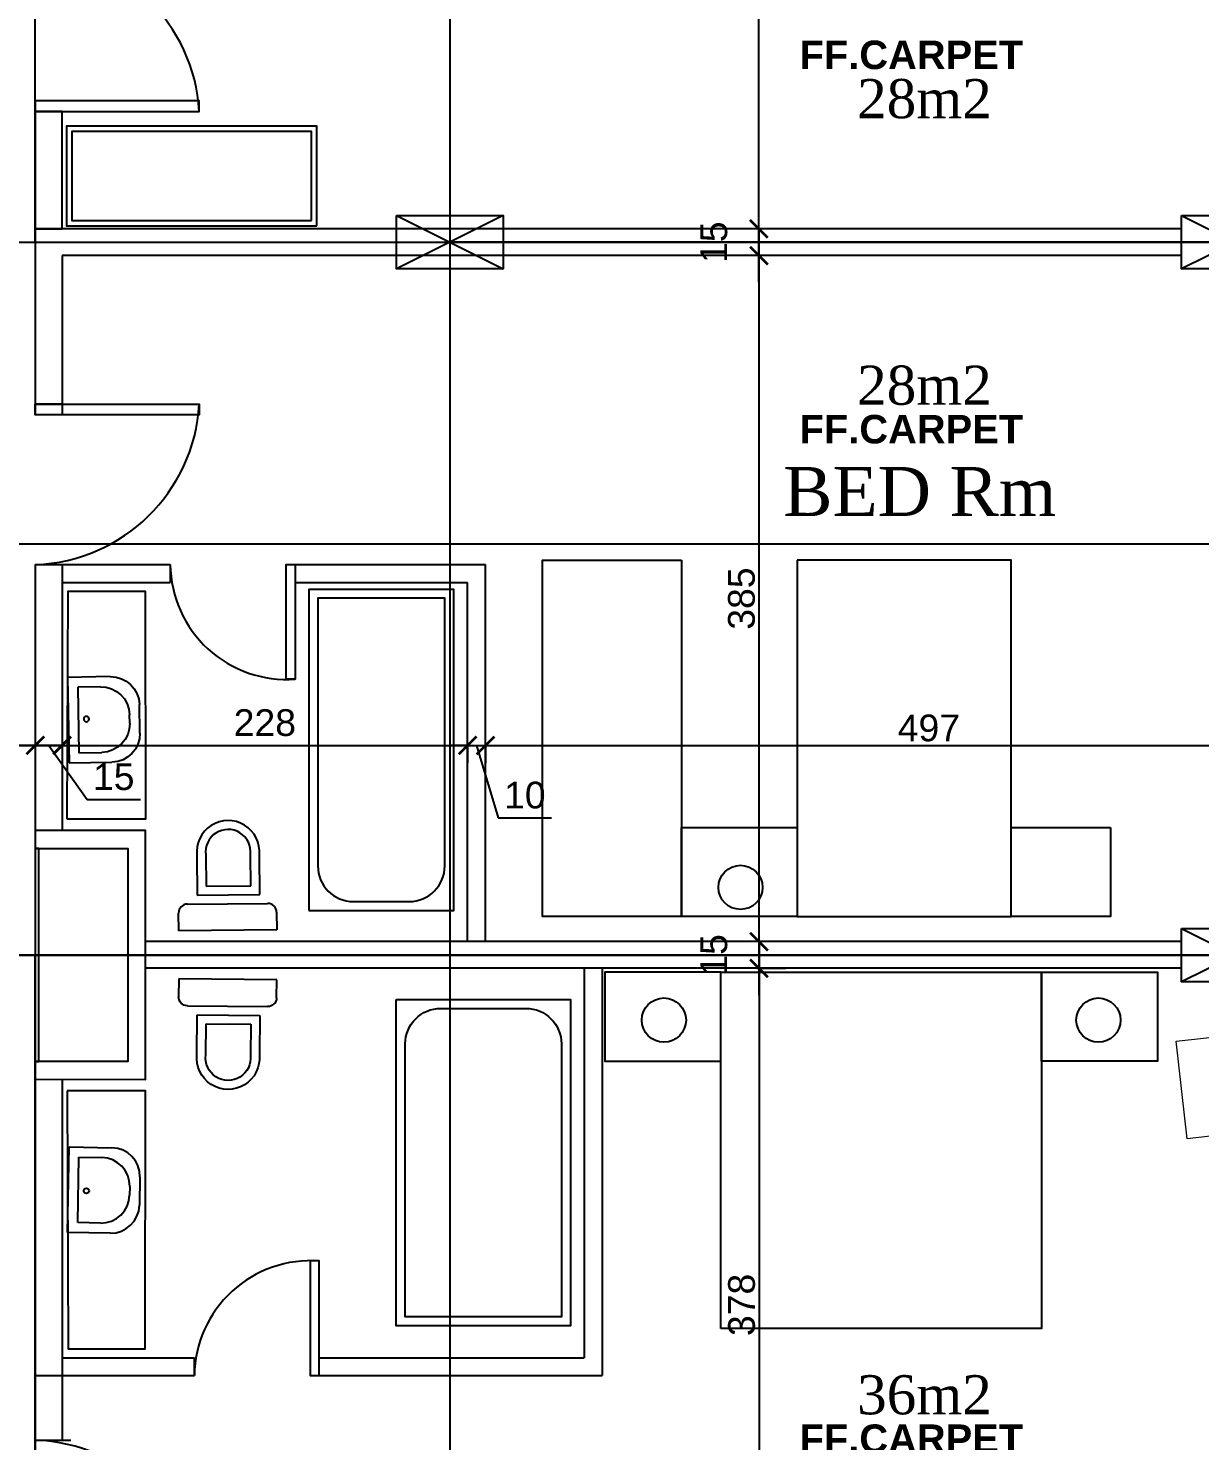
# Model space of a CAD drawing. Extents: x 250879 to 348495, y -51522 to -9360.
# Drawn here: x 303800 to 304457, y -43245 to -42452 of the extents above; entities that cross this region are included whole.
import ezdxf

# ---------------------------------------------------------------- set-up
doc = ezdxf.new("R2010")
doc.units = 0
doc.layers.get('0').update_dxf_attribs({"linetype": 'CONTINUOUS'})
doc.layers.get('DEFPOINTS').update_dxf_attribs({"color": 9, "linetype": 'CONTINUOUS'})
for name, color, linetype in [('AXIS', 1, 'CONTINUOUS'), ('COLUMN', 5, 'CONTINUOUS'), ('FURNITURE', 4, 'CONTINUOUS'), ('HATCH', 8, 'CONTINUOUS'), ('TEXT', 3, 'CONTINUOUS'), ('TRUSS', 2, 'CONTINUOUS'), ('WALL', 7, 'CONTINUOUS'), ('WALL1', 2, 'CONTINUOUS')]:
    doc.layers.add(name, color=color, linetype=linetype)
doc.layers.add('FURN', color=126, linetype='CONTINUOUS', lineweight=9)
doc.styles.get("Standard").update_dxf_attribs({"font": 'sanss___.ttf', "height": 15})
doc.styles.add('style2', font='romantic.ttf', dxfattribs={"height": 50})
doc.styles.add('STYLE4', font='arialbd.ttf', dxfattribs={"height": 0.2})
doc.dimstyles.get("Standard").update_dxf_attribs({"dimtxt": 15, "dimasz": 10, "dimexe": 10, "dimexo": 30, "dimgap": 5, "dimtad": 1, "dimdec": 0, "dimdsep": 46, "dimtxsty": 'Standard', "dimblk1": 'ARCHTICK', "dimblk2": 'ARCHTICK', "dimsah": 1, "dimcen": 2.5, "dimdle": 15, "dimclrd": 3, "dimclre": 3, "dimclrt": 3, "dimazin": 0, "dimtfac": 1, "dimtdec": 0, "dimtmove": 2, "dimatfit": 2, "dimldrblk": 'ARCHTICK', "dimfxl": 1.045499999999997, "dimfxlon": 1, "dimtolj": 1, "dimtzin": 0, "dimarcsym": 0})
doc.dimstyles.new('STANDARD$0', dxfattribs={"dimscale": 0, "dimtxt": 12, "dimasz": 8, "dimexe": 15, "dimexo": 0.0625, "dimgap": 2, "dimtad": 1, "dimdec": 0, "dimzin": 0, "dimdsep": 46, "dimtxsty": 'Standard', "dimblk1": 'ARCHTICK', "dimblk2": 'ARCHTICK', "dimsah": 1, "dimcen": 0.09, "dimdle": 15, "dimclrd": 3, "dimclre": 3, "dimclrt": 3, "dimazin": 0, "dimtfac": 1, "dimtdec": 0, "dimtofl": 0, "dimtmove": 1, "dimatfit": 3, "dimldrblk": 'ARCHTICK', "dimfxl": 1.045499999999997, "dimfxlon": 1, "dimtolj": 1, "dimtzin": 0, "dimarcsym": 0})

# ---------------------------------------------------------------- blocks, each defined once
blk = doc.blocks.new('_ARCHTICK')
at = {"color": 0, "linetype": 'ByBlock', "const_width": 0.15}
blk.add_lwpolyline([(-0.5, -0.5), (0.5, 0.5)], dxfattribs=at)
blk = doc.blocks.new('*D2078')
at = {"layer": 'DEFPOINTS', "color": 0, "linetype": 'ByBlock', "ltscale": 3, "transparency": 16777216}
for p in [(304209.7294896994, -42564.49816644875), (304218.0223889704, -42564.49816644875), (304218.0223889704, -42579.49816644878)]:
    blk.add_point(p, dxfattribs=at)
at = {"layer": 'WALL1', "color": 3, "linetype": 'ByBlock', "lineweight": -2, "ltscale": 3, "transparency": 16777216}
for p, q in [((304209.7294896994, -42594.49816644878), (304209.7294896994, -42549.49816644875)), ((304209.7294896994, -42564.49816644875), (304199.7294896994, -42564.49816644875)), ((304209.7294896994, -42579.49816644878), (304199.7294896994, -42579.49816644878))]:
    blk.add_line(p, q, dxfattribs=at)
at = {"layer": 'WALL1', "color": 3, "linetype": 'ByBlock', "lineweight": -2, "ltscale": 3, "transparency": 16777216, "xscale": 10, "yscale": 10, "zscale": 10}
for p, rotation in [((304209.7294896994, -42564.49816644875), 90), ((304209.7294896994, -42579.49816644878), 270)]:
    blk.add_blockref('_ARCHTICK', p, dxfattribs=dict(at, rotation=rotation))
at = {"layer": 'WALL1', "color": 3, "linetype": 'ByBlock', "ltscale": 3, "transparency": 16777216, "insert": (304184.5031522508, -42571.99816644872), "char_height": 15, "attachment_point": 5, "rotation": 90}
blk.add_mtext('\\A1;15', dxfattribs=at)
blk = doc.blocks.new('*D2079')
at = {"layer": 'DEFPOINTS', "color": 0, "linetype": 'ByBlock', "ltscale": 3, "transparency": 16777216}
for p in [(304209.7294896994, -42179.49816644875), (304243.085151553, -42179.49816644875), (304218.0223889704, -42564.49816644875)]:
    blk.add_point(p, dxfattribs=at)
at = {"layer": 'WALL1', "color": 3, "linetype": 'ByBlock', "lineweight": -2, "ltscale": 3, "transparency": 16777216}
for p, q in [((304209.7294896994, -42579.49816644875), (304209.7294896994, -42164.49816644875)), ((304210.7749896994, -42179.49816644875), (304199.7294896994, -42179.49816644875)), ((304209.7294896994, -42564.49816644875), (304199.7294896994, -42564.49816644875))]:
    blk.add_line(p, q, dxfattribs=at)
at = {"layer": 'WALL1', "color": 3, "linetype": 'ByBlock', "lineweight": -2, "ltscale": 3, "transparency": 16777216, "xscale": 10, "yscale": 10, "zscale": 10}
for p, rotation in [((304209.7294896994, -42179.49816644875), 90), ((304209.7294896994, -42564.49816644875), 270)]:
    blk.add_blockref('_ARCHTICK', p, dxfattribs=dict(at, rotation=rotation))
at = {"layer": 'WALL1', "color": 3, "linetype": 'ByBlock', "ltscale": 3, "transparency": 16777216, "insert": (304196.992864185, -42371.99816644871), "char_height": 15, "attachment_point": 5, "rotation": 90}
blk.add_mtext('\\A1;385', dxfattribs=at)
blk = doc.blocks.new('HWB')
at = {"layer": 'FURNITURE'}
for p, q in [((-0.5999999999999979, 0), (0, 0)), ((-0.5999999999999979, -0.3), (-0.5999999999999979, 0)), ((0, 0), (0, -0.3)), ((-0.5300000000000012, -0.0700000000000001), (-0.0700000000000003, -0.0700000000000001)), ((-0.5299999999999976, -0.2299999999999999), (-0.5300000000000012, -0.0700000000000001)), ((-0.0700000000000003, -0.0700000000000001), (-0.0700000000000003, -0.23)), ((-0.2699999999999996, -0.43), (-0.3299999999999983, -0.4299999999999999)), ((-0.1999999999999993, -0.5), (-0.3999999999999986, -0.5))]:
    blk.add_line(p, q, dxfattribs=at)
blk.add_circle((-0.3057465459824762, -0.1263234344937352), 0.018766870451285, dxfattribs=at)
for centre, start, end in [((-0.3299999999999983, -0.2299999999999999), 180, 270), ((-0.2699999999999996, -0.23), 270, 0), ((-0.3999999999999986, -0.3), 180, 270), ((-0.1999999999999993, -0.3), 270, 0)]:
    blk.add_arc(centre, 0.2, start, end, dxfattribs=at)
blk = doc.blocks.new('WC')
at = {"layer": 'FURNITURE'}
for p, q in [((0, 0), (0.5500000000000007, 0)), ((3.6e-15, -0.1), (0, 0)), ((0.5500000000000007, 0), (0.5500000000000043, -0.1)), ((0.5000000000000036, -0.15), (0.0500000000000043, -0.15)), ((0.0936863190779427, -0.2), (0.0936863190779427, -0.4221003212595088)), ((0.4436863190779441, -0.2), (0.0936863190779427, -0.2)), ((0.4436863190779441, -0.4221003212595664), (0.4436863190779441, -0.2)), ((0.1436863190779434, -0.25), (0.1436863190779398, -0.424999999999541)), ((0.3936863190779469, -0.25), (0.1436863190779434, -0.25)), ((0.3936863190779505, -0.4249999999996228), (0.3936863190779469, -0.25))]:
    blk.add_line(p, q, dxfattribs=at)
for centre, radius, start, end in [((0.0500000000000043, -0.1), 0.05, 180, 270), ((0.5000000000000036, -0.1), 0.05, 270, 0), ((0.2686863190779398, -0.440885276755189), 0.1760053253540855, 173.8731819763697, 6.126818023611337), ((0.2686863190779398, -0.440885276755189), 0.1260053253540855, 172.7575472510479, 7.242452748914515)]:
    blk.add_arc(centre, radius, start, end, dxfattribs=at)
blk = doc.blocks.new('*D2094')
at = {"layer": 'DEFPOINTS', "color": 0, "linetype": 'ByBlock', "ltscale": 3, "transparency": 16777216}
for p in [(303803.8067199876, -42838.80206414259), (303818.8067199876, -42836.8319740825), (303818.8067199876, -42854.42774559551)]:
    blk.add_point(p, dxfattribs=at)
at = {"layer": 'WALL1', "color": 3, "linetype": 'ByBlock', "lineweight": -2, "ltscale": 3, "transparency": 16777216}
for p, q in [((303788.8067199876, -42854.42774559551), (303833.8067199876, -42854.42774559551)), ((303803.8067199876, -42854.42774559551), (303803.8067199876, -42864.42774559551)), ((303811.3067199876, -42854.42774559551), (303832.8374892184, -42884.77389944166)), ((303818.8067199876, -42854.42774559551), (303818.8067199876, -42864.42774559551)), ((303832.8374892184, -42884.77389944166), (303862.7551846916, -42884.77389944166))]:
    blk.add_line(p, q, dxfattribs=at)
at = {"layer": 'WALL1', "color": 3, "linetype": 'ByBlock', "lineweight": -2, "ltscale": 3, "transparency": 16777216, "xscale": 10, "yscale": 10, "zscale": 10, "rotation": 180}
blk.add_blockref('_ARCHTICK', (303803.8067199876, -42854.42774559551), dxfattribs=at)
at = {"layer": 'WALL1', "color": 3, "linetype": 'ByBlock', "lineweight": -2, "ltscale": 3, "transparency": 16777216, "xscale": 10, "yscale": 10, "zscale": 10}
blk.add_blockref('_ARCHTICK', (303818.8067199876, -42854.42774559551), dxfattribs=at)
at = {"layer": 'WALL1', "color": 3, "linetype": 'ByBlock', "ltscale": 3, "transparency": 16777216, "insert": (303847.796336955, -42872.0475619931), "char_height": 15, "attachment_point": 5}
blk.add_mtext('\\A1;15', dxfattribs=at)
blk = doc.blocks.new('*D2095')
at = {"layer": 'DEFPOINTS', "color": 0, "linetype": 'ByBlock', "ltscale": 3, "transparency": 16777216}
for p in [(303818.8067199876, -42836.8319740825), (304046.3298418351, -42831.74052374006), (304046.3298418351, -42854.42774559551)]:
    blk.add_point(p, dxfattribs=at)
at = {"layer": 'WALL1', "color": 3, "linetype": 'ByBlock', "lineweight": -2, "ltscale": 3, "transparency": 16777216}
for p, q in [((303803.8067199876, -42854.42774559551), (304061.3298418351, -42854.42774559551)), ((303818.8067199876, -42854.42774559551), (303818.8067199876, -42864.42774559551)), ((304046.3298418351, -42854.42774559551), (304046.3298418351, -42864.42774559551))]:
    blk.add_line(p, q, dxfattribs=at)
at = {"layer": 'WALL1', "color": 3, "linetype": 'ByBlock', "lineweight": -2, "ltscale": 3, "transparency": 16777216, "xscale": 10, "yscale": 10, "zscale": 10, "rotation": 180}
blk.add_blockref('_ARCHTICK', (303818.8067199876, -42854.42774559551), dxfattribs=at)
at = {"layer": 'WALL1', "color": 3, "linetype": 'ByBlock', "lineweight": -2, "ltscale": 3, "transparency": 16777216, "xscale": 10, "yscale": 10, "zscale": 10}
blk.add_blockref('_ARCHTICK', (304046.3298418351, -42854.42774559551), dxfattribs=at)
at = {"layer": 'WALL1', "color": 3, "linetype": 'ByBlock', "ltscale": 3, "transparency": 16777216, "insert": (303932.5682809114, -42841.70140814695), "char_height": 15, "attachment_point": 5}
blk.add_mtext('\\A1;228', dxfattribs=at)
blk = doc.blocks.new('*D2096')
at = {"layer": 'DEFPOINTS', "color": 0, "linetype": 'ByBlock', "ltscale": 3, "transparency": 16777216}
for p in [(304046.3298418351, -42831.74052374006), (304056.3298418351, -42831.74052374006), (304056.3298418351, -42854.42774559551)]:
    blk.add_point(p, dxfattribs=at)
at = {"layer": 'WALL1', "color": 3, "linetype": 'ByBlock', "lineweight": -2, "ltscale": 3, "transparency": 16777216}
for p, q in [((304046.3298418351, -42854.42774559551), (304036.3298418351, -42854.42774559551)), ((304046.3298418351, -42854.42774559551), (304046.3298418351, -42864.42774559551)), ((304046.3298418351, -42854.42774559551), (304056.3298418351, -42854.42774559551)), ((304046.3298418351, -42854.42774559551), (304056.3298418351, -42854.42774559551)), ((304051.3298418351, -42854.42774559551), (304063.5335455388, -42895.10675794119)), ((304056.3298418351, -42854.42774559551), (304056.3298418351, -42864.42774559551)), ((304056.3298418351, -42854.42774559551), (304066.3298418351, -42854.42774559551)), ((304063.5335455388, -42895.10675794119), (304093.3072080903, -42895.10675794119))]:
    blk.add_line(p, q, dxfattribs=at)
at = {"layer": 'WALL1', "color": 3, "linetype": 'ByBlock', "lineweight": -2, "ltscale": 3, "transparency": 16777216, "xscale": 10, "yscale": 10, "zscale": 10}
blk.add_blockref('_ARCHTICK', (304046.3298418351, -42854.42774559551), dxfattribs=at)
at = {"layer": 'WALL1', "color": 3, "linetype": 'ByBlock', "lineweight": -2, "ltscale": 3, "transparency": 16777216, "xscale": 10, "yscale": 10, "zscale": 10, "rotation": 180}
blk.add_blockref('_ARCHTICK', (304056.3298418351, -42854.42774559551), dxfattribs=at)
at = {"layer": 'WALL1', "color": 3, "linetype": 'ByBlock', "ltscale": 3, "transparency": 16777216, "insert": (304078.4203768146, -42882.38042049263), "char_height": 15, "attachment_point": 5}
blk.add_mtext('\\A1;10', dxfattribs=at)
blk = doc.blocks.new('*D2097')
at = {"layer": 'DEFPOINTS', "color": 0, "linetype": 'ByBlock', "ltscale": 3, "transparency": 16777216}
for p in [(304243.085151553, -42964.49816644875), (304209.7294896994, -42979.49816644875), (304243.085151553, -42979.49816644875)]:
    blk.add_point(p, dxfattribs=at)
at = {"layer": 'WALL1', "color": 3, "linetype": 'ByBlock', "lineweight": -2, "ltscale": 3, "transparency": 16777216}
for p, q in [((304209.7294896994, -42949.49816644875), (304209.7294896994, -42994.49816644875)), ((304210.7749896994, -42964.49816644875), (304199.7294896994, -42964.49816644875)), ((304210.7749896994, -42979.49816644875), (304199.7294896994, -42979.49816644875))]:
    blk.add_line(p, q, dxfattribs=at)
at = {"layer": 'WALL1', "color": 3, "linetype": 'ByBlock', "lineweight": -2, "ltscale": 3, "transparency": 16777216, "xscale": 10, "yscale": 10, "zscale": 10}
for p, rotation in [((304209.7294896994, -42964.49816644875), 90), ((304209.7294896994, -42979.49816644875), 270)]:
    blk.add_blockref('_ARCHTICK', p, dxfattribs=dict(at, rotation=rotation))
at = {"layer": 'WALL1', "color": 3, "linetype": 'ByBlock', "ltscale": 3, "transparency": 16777216, "insert": (304184.5031522508, -42971.99816644871), "char_height": 15, "attachment_point": 5, "rotation": 90}
blk.add_mtext('\\A1;15', dxfattribs=at)
blk = doc.blocks.new('COLUMN')
at = {"layer": 'AXIS'}
for p, q in [((236924.6994773077, -9644.256519553426), (236984.6994773077, -9674.256519553426)), ((236984.6994773077, -9644.256519553426), (236924.6994773077, -9674.256519553426))]:
    blk.add_line(p, q, dxfattribs=at)
at = {"layer": 'COLUMN'}
blk.add_lwpolyline([(236924.6994773077, -9644.256519553426), (236984.6994773077, -9644.256519553426), (236984.6994773077, -9674.256519553426), (236924.6994773077, -9674.256519553426)], close=True, dxfattribs=at)
blk = doc.blocks.new('*D2104')
at = {"layer": 'DEFPOINTS', "color": 0, "linetype": 'Continuous', "transparency": 16777216}
for p in [(304056.3298418351, -42854.42774559551), (304553.8067199877, -42854.42774559551), (304553.8067199877, -42889.83646480898)]:
    blk.add_point(p, dxfattribs=at)
at = {"layer": 'WALL', "color": 3, "linetype": 'Continuous', "lineweight": -2, "transparency": 16777216}
for p, q in [((304056.3298418351, -42854.42774559551), (304056.3298418351, -42839.42774559551)), ((304553.8067199877, -42855.47324559551), (304553.8067199877, -42839.42774559551)), ((304041.3298418351, -42854.42774559551), (304568.8067199877, -42854.42774559551))]:
    blk.add_line(p, q, dxfattribs=at)
at = {"layer": 'WALL', "color": 3, "linetype": 'Continuous', "lineweight": -2, "transparency": 16777216, "xscale": 8, "yscale": 8, "zscale": 8, "rotation": 180}
blk.add_blockref('_ARCHTICK', (304056.3298418351, -42854.42774559551), dxfattribs=at)
at = {"layer": 'WALL', "color": 3, "linetype": 'Continuous', "lineweight": -2, "transparency": 16777216, "xscale": 8, "yscale": 8, "zscale": 8}
blk.add_blockref('_ARCHTICK', (304553.8067199877, -42854.42774559551), dxfattribs=at)
at = {"layer": 'WALL', "color": 3, "linetype": 'Continuous', "transparency": 16777216, "insert": (304305.0682809114, -42844.70140814695), "char_height": 15, "attachment_point": 5}
blk.add_mtext('\\A1;497', dxfattribs=at)
blk = doc.blocks.new('*D2105')
at = {"layer": 'DEFPOINTS', "color": 0, "linetype": 'Continuous', "transparency": 16777216}
for p in [(304209.7294896994, -42579.49816644878), (304209.7294896994, -42964.49816644872), (304209.7294896994, -42964.49816644872)]:
    blk.add_point(p, dxfattribs=at)
at = {"layer": 'WALL', "color": 3, "linetype": 'Continuous', "lineweight": -2, "transparency": 16777216}
for p, q in [((304209.7294896994, -42564.49816644878), (304209.7294896994, -42979.49816644872)), ((304209.7294896994, -42579.49816644878), (304194.7294896994, -42579.49816644878)), ((304209.7294896994, -42964.49816644872), (304194.7294896994, -42964.49816644872))]:
    blk.add_line(p, q, dxfattribs=at)
at = {"layer": 'WALL', "color": 3, "linetype": 'Continuous', "lineweight": -2, "transparency": 16777216, "xscale": 8, "yscale": 8, "zscale": 8}
for p, rotation in [((304209.7294896994, -42579.49816644878), 90), ((304209.7294896994, -42964.49816644872), 270)]:
    blk.add_blockref('_ARCHTICK', p, dxfattribs=dict(at, rotation=rotation))
at = {"layer": 'WALL', "color": 3, "linetype": 'Continuous', "transparency": 16777216, "insert": (304199.992864185, -42771.99816644871), "char_height": 15, "attachment_point": 5, "rotation": 90}
blk.add_mtext('\\A1;385', dxfattribs=at)
blk = doc.blocks.new('*D2106')
at = {"layer": 'DEFPOINTS', "color": 0, "linetype": 'Continuous', "transparency": 16777216}
for p in [(304208.7464896994, -42979.49816644875), (304065.3468418352, -43357.32733898071), (304209.7919896994, -43357.32733898071)]:
    blk.add_point(p, dxfattribs=at)
at = {"layer": 'WALL', "color": 3, "linetype": 'Continuous', "lineweight": -2, "transparency": 16777216}
for p, q in [((304209.7919896994, -42964.49816644875), (304209.7919896994, -43372.32733898071)), ((304208.8089896994, -42979.49816644875), (304224.7919896994, -42979.49816644875)), ((304208.7464896994, -43357.32733898071), (304224.7919896994, -43357.32733898071))]:
    blk.add_line(p, q, dxfattribs=at)
at = {"layer": 'WALL', "color": 3, "linetype": 'Continuous', "lineweight": -2, "transparency": 16777216, "xscale": 8, "yscale": 8, "zscale": 8}
for p, rotation in [((304209.7919896994, -42979.49816644875), 90), ((304209.7919896994, -43357.32733898071), 270)]:
    blk.add_blockref('_ARCHTICK', p, dxfattribs=dict(at, rotation=rotation))
at = {"layer": 'WALL', "color": 3, "linetype": 'Continuous', "transparency": 16777216, "insert": (304200.055364185, -43168.41275271468), "char_height": 15, "attachment_point": 5, "rotation": 90}
blk.add_mtext('\\A1;378', dxfattribs=at)
blk = doc.blocks.new('*D2109')
at = {"layer": 'DEFPOINTS', "color": 0, "linetype": 'Continuous', "transparency": 16777216}
for p in [(303628.5340404041, -42854.42774559556), (303628.5340404041, -42854.42774559551), (303803.8067199877, -42854.42774559545)]:
    blk.add_point(p, dxfattribs=at)
at = {"layer": 'WALL', "color": 3, "linetype": 'Continuous', "lineweight": -2, "transparency": 16777216}
for p, q in [((303628.5340404041, -42854.42774559551), (303628.5340404041, -42839.42774559551)), ((303818.8067199877, -42854.42774559551), (303613.5340404041, -42854.42774559551)), ((303803.8067199877, -42854.42774559551), (303803.8067199877, -42869.42774559551))]:
    blk.add_line(p, q, dxfattribs=at)
at = {"layer": 'WALL', "color": 3, "linetype": 'Continuous', "lineweight": -2, "transparency": 16777216, "xscale": 8, "yscale": 8, "zscale": 8, "rotation": 180}
blk.add_blockref('_ARCHTICK', (303628.5340404041, -42854.42774559551), dxfattribs=at)
at = {"layer": 'WALL', "color": 3, "linetype": 'Continuous', "lineweight": -2, "transparency": 16777216, "xscale": 8, "yscale": 8, "zscale": 8}
blk.add_blockref('_ARCHTICK', (303803.8067199877, -42854.42774559551), dxfattribs=at)
at = {"layer": 'WALL', "color": 3, "linetype": 'Continuous', "transparency": 16777216, "insert": (303716.170380196, -42844.70140814695), "char_height": 15, "attachment_point": 5}
blk.add_mtext('\\A1;175', dxfattribs=at)
blk = doc.blocks.new('A$C237F6A72')
at = {"layer": 'FURNITURE', "color": 1}
for p, q in [((0, -150), (0, 150)), ((-150, 0), (150, 0))]:
    blk.add_line(p, q, dxfattribs=at)
at = {"layer": 'FURNITURE', "color": 2}
blk.add_circle((0, 0), 112.5, dxfattribs=at)
at = {"layer": 'FURNITURE', "color": 1}
blk.add_circle((0, 0), 56.25, dxfattribs=at)
blk = doc.blocks.new('sof4')
at = {"layer": 'FURN'}
for p, q in [((310711.8590727946, -66838.30616509654), (310711.9696682334, -66799.80632394725)), ((310711.9696682334, -66799.80632394725), (310750.4695093674, -66799.91691937679)), ((310750.4695093674, -66799.91691937679), (310750.3589139378, -66838.4167605261)), ((310576.7898944574, -66809.73596225698), (310690.8894236624, -66809.40819762029)), ((310576.9366847548, -66860.8357514188), (310576.7898944574, -66809.73596225698)), ((310643.6396186235, -66809.54392837474), (310643.6697810134, -66820.04388505183)), ((310690.8894236624, -66809.40819762029), (310691.0362139599, -66860.5079867821)), ((310643.6697810134, -66820.04388505183), (310680.419629377, -66819.93831668726)), ((310669.9210709522, -66820.4552299531), (310670.0344931118, -66859.93909599398)), ((310680.419629377, -66819.93831668726), (310680.5362572846, -66860.53814917199)), ((310750.3589139378, -66838.4167605261), (310711.8590727946, -66838.30616509654)), ((310700.613748491, -66852.52218521343), (310700.5795644491, -66864.42213611412)), ((310759.4195383507, -66850.59110326134), (310702.719772304, -66850.42822635599)), ((310747.519587452, -66850.55691921947), (310747.0369892139, -67018.5562260445)), ((310761.5134972078, -66852.69712707473), (310761.0429639256, -67016.49645122892)), ((310691.0362139599, -66860.5079867821), (310576.9366847548, -66860.8357514188)), ((310698.4735406361, -66866.51609497156), (310698.0834403936, -67002.31553465352)), ((310747.4793709322, -66864.55686145558), (310700.5795644491, -66864.42213611412)), ((310740.4793998153, -66864.53675319566), (310740.0772346169, -67004.53617554846)), ((310586.1583030853, -66976.09390936217), (310586.3996022044, -66892.09425594549)), ((310586.3996022044, -66892.09425594549), (310670.3992556069, -66892.33555506452)), ((310670.3992556069, -66892.33555506452), (310670.1579564878, -66976.3352084812)), ((310698.3455180479, -66911.08257775374), (310747.3453158661, -66911.22333557319)), ((310698.2114629818, -66957.74905187135), (310747.2112607999, -66957.88980969078)), ((310670.1579564878, -66976.3352084812), (310586.1583030853, -66976.09390936217)), ((310692.2781989138, -67038.42858129632, -129.5000000000005), (310666.5329775208, -66983.92182745891, -129.5000000000005)), ((310700.1773992507, -67004.42155846691), (310700.1432152088, -67016.32150936761)), ((310747.0772057337, -67004.55628380839), (310700.1773992507, -67004.42155846691)), ((310648.5329539038, -67066.71909362529, -129.5000000000005), (310609.3839237405, -67020.88072459589, -129.5000000000005)), ((310758.9369401126, -67018.59041008636), (310702.2371740659, -67018.427533181)), ((310711.3066801375, -67030.60190142988), (310711.1960847172, -67069.10174257922)), ((310749.8065212808, -67030.71249685944), (310711.3066801375, -67030.60190142988)), ((310749.6959258512, -67069.21233800876), (310749.8065212808, -67030.71249685944)), ((310692.2781989138, -67038.42858129632, -129.5000000000005), (310648.5329539038, -67066.71909362529, -129.5000000000005)), ((310711.1960847172, -67069.10174257922), (310749.6959258512, -67069.21233800876))]:
    blk.add_line(p, q, dxfattribs=at)
at = {"layer": 'FURN', "extrusion": (0, 0, -1)}
for centre, major_axis, ratio, start_param, end_param in [((310675.2551654022, -66849.72216318153), (-21.03575461048462, -21.03575461048462), 0.999999999999561, 2.17591654456125, 2.530727210802588), ((310675.2003553371, -66830.64200037555), (21.03575461049818, -21.03575461049817), 0.9999999999984527, 0.6051202177653576, 0.9599308840066992)]:
    blk.add_ellipse(centre, major_axis=major_axis, ratio=ratio, start_param=start_param, end_param=end_param, dxfattribs=at)
at = {"layer": 'FURN'}
for centre, major_axis, ratio, start_param, end_param in [((310702.7137398261, -66852.5282176914), (-1.484924240314714, 1.484924240314714), 0.9999999999853907, -0.7882707759022399, 0.7825255508929287), ((310759.4135058727, -66852.69109459675), (1.484924240315464, 1.484924240315464), 0.9999999999844601, 5.494914531262545, 7.0657108580596), ((310700.5735319711, -66866.52212744954), (-1.484924240314714, 1.484924240314714), 0.9999999999853907, -0.7882707759022399, 0.7825255508929287), ((310936.3105632148, -67463.73920160359, -129.5000000000005), (-300.1553933368281, 464.126314870148), 0.5624999999374991, -0.1096708657004264, 0.1096708661087809), ((310781.8018174208, -67008.19766940255, -129.5000000000005), (-87.30070557346038, 158.0209706872537), 0.5554791621747982, 1.129114965734713, 1.432360539564239), ((310700.1834317286, -67002.3215671315), (-1.484924240321457, 1.484924240321457), 0.9999999999763083, 0.78252555089747, 2.353321877683012), ((310584.2396062213, -67135.96323958992, -129.5000000000005), (-108.3030513917697, 144.4385316561531), 0.5554791622173312, -1.432360539158576, -1.129114965333148), ((310702.2432065438, -67016.32754184559), (1.484924240315464, 1.484924240315463), 0.9999999999843809, 2.353321877672712, 3.924118204497563), ((310758.9429725906, -67016.49041875094), (1.484924240322159, 1.484924240322158), 0.9999999999754433, 3.924118204474315, 5.494914531258036), ((310779.8800258947, -67221.8527307522, -129.5000000000005), (-114.9358307094838, 177.7237548749509), 0.4964280931547385, -0.252972749208586, 0.2529727495352738)]:
    blk.add_ellipse(centre, major_axis=major_axis, ratio=ratio, start_param=start_param, end_param=end_param, dxfattribs=at)
at = {"layer": 'FURN', "extrusion": (0, 0, -1), "xscale": 0.06999999998515705, "yscale": 0.06999999998515705, "zscale": -0.06999999999999999, "rotation": 0.1645885730766123}
for p in [(-310731.1642910808, -66819.11154223667), (-310730.5013029941, -67049.90711971931)]:
    blk.add_blockref('A$C237F6A72', p, dxfattribs=at)

msp = doc.modelspace()

# ---------------------------------------------------------------- linework, layer by layer
at = {"layer": 'AXIS'}
for p, q in [((304036.3298418352, -39780.65993761762), (304036.3298418352, -43810.85676950975)), ((302592.1842586139, -42571.99816644875), (304937.5515459523, -42571.99816644875)), ((304836.3765586365, -42972.16275271685), (302494.7892144407, -42972.16275271241)), ((302595.9642017565, -42972.16275271473), (304937.5515459523, -42972.16275271473))]:
    msp.add_line(p, q, dxfattribs=at)
at = {"layer": 'FURNITURE'}
for p, q in [((303803.8067199877, -42498.61983645544), (303895.7700709398, -42498.61983645544)), ((303803.8067199877, -42662.95427105843), (303895.7700709399, -42662.95427105843)), ((303803.8067199878, -42752.95427105843), (303823.8067199878, -42752.95427105843)), ((303803.8067199878, -42752.95427105846), (303823.8067199878, -42752.95427105843)), ((303803.8067199878, -42752.95427105843), (303823.8067199878, -42752.95427105843)), ((303803.8067199878, -42752.95427105843), (303823.8067199878, -42752.95427105843)), ((303803.8067199878, -43244.31627004759), (303823.8067199878, -43244.31627004759)), ((303803.8067199878, -43244.31627004759), (303823.8067199878, -43244.31627004759)), ((303803.8067199878, -43244.31627004759), (303823.8067199878, -43244.31627004759)), ((303803.8067199878, -43244.31627004759), (303823.8067199878, -43244.31627004759))]:
    msp.add_line(p, q, dxfattribs=at)
at = {"layer": 'FURNITURE', "flags": 128}
for points in [[(303803.8067199877, -42498.61983645544), (303895.7700709398, -42498.61983645544), (303895.7700709398, -42492.61983645541), (303803.8067199877, -42492.61983645544), (303803.8067199877, -42498.61983645544)], [(303803.8067199877, -42662.95427105843), (303895.7700709399, -42662.95427105843), (303895.7700709399, -42668.95427105846), (303803.8067199877, -42668.95427105843), (303803.8067199877, -42662.95427105843)]]:
    msp.add_lwpolyline(points, dxfattribs=at)
at = {"layer": 'FURNITURE'}
for points in [[(303961.8067199874, -42562.79779846069), (303961.8067199874, -42506.79779846069), (303821.2645370153, -42506.79779846069), (303821.2645370153, -42562.79779846069)], [(303957.2868901642, -42947.02624414971), (304038.4948151137, -42947.02624414971), (304038.4948151137, -42766.84819317978), (303957.2868901642, -42766.84819317978)], [(304406.9286881305, -42900.4382099841), (304406.9286881305, -42950.4382099841), (304351.2293371401, -42950.4382099841), (304351.2293371401, -42900.4382099841)], [(304006.3133754115, -42996.97008874773), (304103.941435188, -42996.97008874773), (304103.941435188, -43180.14813971766), (304006.3133754115, -43180.14813971766)], [(303821.6269196005, -43048.28665579092), (303822.2745531974, -43193.15539155754), (303865.4774127417, -43193.15539155754), (303865.6047661962, -43048.28665579092)]]:
    msp.add_lwpolyline(points, close=True, dxfattribs=at)
for points in [[(303958.8067199874, -42559.79779846069), (303958.8067199874, -42509.79779846069), (303824.2645370153, -42509.79779846069), (303824.2645370153, -42559.79779846069), (303958.8067199874, -42559.79779846069)], [(303803.8067199877, -42912.20967710655), (303803.8067199877, -43031.78665578376), (303805.8067199877, -43031.78665578376), (303805.8067199877, -42912.20967710655), (303803.8067199877, -42912.20967710655)]]:
    msp.add_lwpolyline(points, dxfattribs=at)
at = {"layer": 'FURNITURE', "linetype": 'Continuous'}
for points in [[(304166.2293371401, -42750.4382099841), (304166.2293371401, -42950.4382099841), (304088.2293371401, -42950.4382099841), (304088.2293371401, -42750.4382099841), (304166.2293371401, -42750.4382099841)], [(304231.2293371401, -42750.4382099841), (304231.2293371401, -42950.4382099841), (304351.2293371401, -42950.4382099841), (304351.2293371401, -42750.4382099841), (304231.2293371401, -42750.4382099841)], [(304231.2293371401, -42950.4382099841), (304166.2293371401, -42950.4382099841), (304166.2293371401, -42900.4382099841), (304231.2293371401, -42900.4382099841), (304231.2293371401, -42950.4382099841)], [(304188.2799994674, -42981.63858996927), (304123.2799994674, -42981.63858996921), (304123.2799994674, -43031.63858996921), (304188.2799994674, -43031.63858996927), (304188.2799994674, -42981.63858996927)], [(304188.2799994673, -43181.63858996927), (304188.2799994674, -42981.63858996927), (304368.2799994674, -42981.63858996925), (304368.2799994673, -43181.63858996925), (304188.2799994673, -43181.63858996927)], [(304368.2799994674, -42981.63858996925), (304433.2799994674, -42981.63858996931), (304433.2799994674, -43031.63858996931), (304368.2799994674, -43031.63858996925), (304368.2799994674, -42981.63858996925)]]:
    msp.add_lwpolyline(points, dxfattribs=at)
at = {"layer": 'FURNITURE', "linetype": 'Continuous', "flags": 128}
for points in [[(303949.5358212037, -42752.95427105843), (303949.5358212037, -42817.25958812903), (303944.5358212037, -42817.25958812903), (303944.5358212037, -42752.95427105843), (303949.5358212037, -42752.95427105843)], [(303963.0185276922, -43208.04206183904), (303963.0185276922, -43143.73674476844), (303958.0185276922, -43143.73674476844), (303958.0185276922, -43208.04206183904), (303963.0185276922, -43208.04206183904)]]:
    msp.add_lwpolyline(points, dxfattribs=at)
at = {"layer": 'FURNITURE', "linetype": 'Continuous'}
msp.add_lwpolyline([(303821.6269196005, -42895.70967710655), (303822.2745531974, -42767.84094133993), (303865.4774127416, -42767.84094133993), (303865.6328332169, -42895.70967710652)], close=True, dxfattribs=at)
at = {"layer": 'FURNITURE'}
for points in [[(303982.2868901642, -42942.02624414971), (304013.4948151137, -42942.02624414971, 0.414213562373095), (304033.4948151137, -42922.02624414971), (304033.4948151137, -42771.84819317978), (303962.2868901642, -42771.84819317978), (303962.2868901642, -42922.02624414971, 0.414213562373095)], [(304031.3133754115, -43001.97008874773), (304078.941435188, -43001.97008874773, -0.414213562373095), (304098.941435188, -43021.97008874773), (304098.941435188, -43175.14813971766), (304011.3133754115, -43175.14813971766), (304011.3133754115, -43021.97008874773, -0.414213562373095)]]:
    msp.add_lwpolyline(points, format="xyb", close=True, dxfattribs=at)
for centre, start, end in [((303800.3258518393, -42504.16140599245), 3.322909331165205, 87.91346445093224), ((303800.3258518393, -42657.41270152141), 272.0865355490678, 356.6770906688348), ((303800.3258518392, -43339.85783958459), 3.322909330749024, 87.91346445093224)]:
    msp.add_arc(centre, 95.6049577828679, start, end, dxfattribs=at)
at = {"layer": 'FURNITURE', "linetype": 'Continuous'}
for centre, start, end in [((303944.8670995405, -42752.08960567251), 180.7582705577562, 274.0976201934741), ((303944.8670995405, -42752.08960567251), 180.7582705577562, 274.0976201934741), ((303944.8670995406, -42752.08960567251), 180.7582705577562, 274.0976201934741), ((303958.3498060291, -43208.90672722496), 85.90237980652586, 179.2417294422438), ((303958.3498060291, -43208.90672722496), 85.90237980652586, 179.2417294422438), ((303958.3498060291, -43208.90672722493), 85.90237980652586, 179.2417294422438)]:
    msp.add_arc(centre, 65.33700004860707, start, end, dxfattribs=at)
at = {"layer": 'HATCH', "linetype": 'ByBlock', "ltscale": 3}
for p, q in [((303803.8067199876, -42571.99816644875), (303803.8067199876, -42391.04206183904)), ((304591.8067199877, -42571.99816644875), (304038.8067199877, -42571.99816644875)), ((303803.8067199877, -43535.95427105841), (303803.8067199877, -43198.04206183903))]:
    msp.add_line(p, q, dxfattribs=at)
at = {"layer": 'HATCH', "color": 2, "linetype": 'ByBlock', "ltscale": 3}
for centre in [(304199.3844284079, -42934.07348357958), (304156.4350907352, -43008.55289569225), (304400.1249081996, -43008.55289569229)]:
    msp.add_circle(centre, 12.39140320860242, dxfattribs=at)
at = {"layer": 'WALL', "ltscale": 3}
for p, q in [((303803.8067199874, -42564.49816644878), (303803.8067199874, -42481.04206183907)), ((303818.8067199875, -42498.61983645544), (303803.8067199877, -42498.61983645544)), ((303818.8067199874, -42564.49816644878), (303818.8067199874, -42498.61983645544)), ((304446.8067199877, -42564.49816644875), (303803.8067199877, -42564.49816644875)), ((303803.8067199877, -42564.49816644875), (303803.8067199877, -42668.95427105843)), ((304446.8067199877, -42579.49816644875), (303818.8067199877, -42579.49816644875)), ((303818.8067199877, -42579.49816644875), (303818.8067199877, -42668.95427105844)), ((303818.8067199875, -42662.95427105843), (303803.8067199877, -42662.95427105843)), ((303803.8067199877, -42752.95427105843), (303803.8067199877, -43498.39069356926)), ((303803.8067199876, -42752.95427105846), (303803.8067199876, -42971.99816644875)), ((303803.8067199876, -42752.95427105843), (303803.8067199877, -43244.31627004759)), ((303803.8067199876, -42752.95427105843), (303879.5358212038, -42752.95427105843)), ((303818.8067199877, -42752.95427105843), (303818.8067199877, -42902.20967710655)), ((303818.8067199876, -42752.95427105843), (303818.8067199876, -42895.70967710655)), ((303949.5358212038, -42752.95427105846), (303949.5358212038, -42767.95427105846)), ((303949.5358212037, -42752.95427105843), (303976.3298418351, -42752.95427105843)), ((303949.5358212038, -42752.95427105846), (303949.5358212038, -42767.95427105846)), ((303949.5358212038, -42752.95427105846), (303949.5358212038, -42767.95427105846)), ((303958.343091595, -42752.95427105843), (304056.3298418351, -42752.95427105843)), ((304056.3298418351, -42964.49816644872), (304056.3298418351, -42752.95427105843)), ((303818.8067199876, -42762.95427105843), (303818.8067199876, -42902.20967710655)), ((303818.8067199876, -42762.95427105843), (303879.5358212038, -42762.95427105843)), ((303949.5358212037, -42762.95427105843), (304046.3298418351, -42762.9542710584)), ((304046.3298418351, -42964.49816644872), (304046.3298418351, -42762.9542710584)), ((303998.8067199876, -42964.49816644872), (303865.6328332169, -42964.49816644872)), ((303998.8067199876, -42964.49816644872), (303865.6328332169, -42964.49816644872)), ((304446.8067199877, -42964.49816644872), (303865.6328332169, -42964.49816644872)), ((303803.8067199877, -43244.31627004759), (303803.8067199876, -42971.99816644872)), ((304064.2533400619, -42979.49816644872), (303865.6328332169, -42979.49816644872)), ((304064.2533400619, -42979.49816644872), (303865.6328332169, -42979.49816644872)), ((304446.8067199877, -42979.49816644872), (303865.6328332169, -42979.49816644872)), ((304111.7764619095, -42979.49816644873), (304111.7764619095, -43198.04206183904)), ((304121.7764619095, -42979.49816644872), (304121.7764619095, -43208.04206183901)), ((303818.8067199876, -43041.79790154378), (303818.8067199877, -43244.31627004759)), ((303963.0185276922, -43208.04206183901), (303963.0185276922, -43193.04206183901)), ((303963.0185276922, -43208.04206183898), (303963.0185276922, -43193.04206183898)), ((303963.0185276922, -43208.04206183898), (303963.0185276922, -43193.04206183898)), ((303818.8067199877, -43198.04206183904), (303893.0185276922, -43198.04206183901)), ((303963.0185276922, -43198.04206183904), (304111.7764619095, -43198.04206183904)), ((303803.8067199877, -43208.04206183904), (303893.0185276922, -43208.04206183904)), ((303963.0185276922, -43208.04206183904), (304041.7764619096, -43208.04206183904)), ((304023.7897116694, -43208.04206183904), (304121.7764619095, -43208.04206183901))]:
    msp.add_line(p, q, dxfattribs=at)
at = {"layer": 'WALL', "linetype": 'Continuous'}
for p, q in [((303803.8067199878, -42752.95427105843), (303823.8067199878, -42752.95427105843)), ((303803.8067199878, -42752.95427105846), (303823.8067199878, -42752.95427105843)), ((303803.8067199878, -42752.95427105843), (303823.8067199878, -42752.95427105843)), ((303803.8067199878, -42752.95427105843), (303823.8067199878, -42752.95427105843)), ((303879.5358212038, -42752.95427105843), (303879.5358212038, -42762.95427105843)), ((303893.0185276922, -43208.04206183904), (303893.0185276922, -43198.04206183901)), ((303803.8067199878, -43244.31627004759), (303823.8067199878, -43244.31627004759)), ((303803.8067199878, -43244.31627004759), (303823.8067199878, -43244.31627004759)), ((303803.8067199878, -43244.31627004759), (303823.8067199878, -43244.31627004759)), ((303803.8067199878, -43244.31627004759), (303823.8067199878, -43244.31627004759))]:
    msp.add_line(p, q, dxfattribs=at)
at = {"layer": 'WALL', "color": 4, "linetype": 'Continuous'}
msp.add_xline((336888.4563271703, -42741.55403033179), (-1, 0), dxfattribs=at)
at = {"layer": 'WALL', "linetype": 'Continuous'}
msp.add_lwpolyline([(303818.8067199875, -42498.61983645544), (303803.8067199876, -42498.61983645544), (303803.8067199876, -42564.49816644875), (303818.8067199875, -42564.49816644875)], close=True, dxfattribs=at)
at = {"layer": 'WALL', "ltscale": 3}
msp.add_lwpolyline([(303803.8067199877, -43041.78665579095), (303865.6047314611, -43041.8329868018), (303865.6047314611, -42902.20967710655), (303803.8067199877, -42902.20967710655), (303803.8067199877, -42912.20967710655), (303855.6328332169, -42912.20967710655), (303855.6328332169, -43031.78665579095), (303803.8067199877, -43031.78665579095), (303803.7992228233, -43041.78665017019)], dxfattribs=at)
at = {"layer": 'WALL1', "linetype": 'ByBlock', "ltscale": 3}
msp.add_line((303813.8067199877, -43031.78665579095), (303803.8067199877, -43031.78665579095), dxfattribs=at)

# ---------------------------------------------------------------- block references
at = {"layer": 'FURNITURE'}
for name, p, xscale, yscale, zscale, rotation in [('HWB', (303822.8119481722, -42864.27525782436), -79.99999999998091, 80, 80, 91.1202653577643), ('WC', (303939.252343639, -42957.99339580524), 99.9999999999921, 99.9999999999921, 99.9999999999921, 180.5476615297972), ('WC', (303939.252343639, -42986.00293709221), -99.9999999999921, 100, 100, 359.4523384702027), ('HWB', (303822.8119481723, -43079.72107507311), 79.99999999998091, 79.99999999998091, 79.99999999998091, 88.87973464223572)]:
    msp.add_blockref(name, p, dxfattribs=dict(at, xscale=xscale, yscale=yscale, zscale=zscale, rotation=rotation))
at = {"layer": 'TRUSS', "linetype": 'Continuous', "xscale": 1.080000000074108, "yscale": 1.080000000074108, "zscale": 1.080000000074108, "rotation": 6.143569381558353}
msp.add_blockref('sof4', (-36774.70760546927, -7177.21407777226), dxfattribs=at)
at = {"layer": 'WALL', "linetype": 'Continuous'}
for p in [(67081.63036452752, -32912.74164689532), (67522.10724267998, -32912.74164689532), (67522.10724267998, -33312.9062331613)]:
    msp.add_blockref('COLUMN', p, dxfattribs=at)

# ---------------------------------------------------------------- texts
at = {"layer": 'TEXT'}
for s, insert, char_height, width, attachment_point, style in [('FF.CARPET', (304232.5284245383, -42458.84564103826), 16, 173.1975406105419, 1, 'STYLE4'), ('28m2', (304264.8200276624, -42480.44428142712), 21.952, 364.57448, 1, 'style2'), ('28m2', (304264.8200276624, -42663.55205147037), 21.952, 364.57448, 7, 'style2'), ('FF.CARPET', (304232.5284245383, -42685.15069185924), 16, 173.1975406105419, 7, 'STYLE4'), ('BED Rm', (304223.3498768616, -42698.16755232869), 27.44, 455.7181, 1, 'style2'), ('36m2', (304264.8200276624, -43230.13917409904), 21.952, 364.57448, 7, 'style2'), ('FF.CARPET', (304232.5284245383, -43251.73781448791), 16, 173.1975406105419, 7, 'STYLE4')]:
    msp.add_mtext(s, dxfattribs=dict(at, insert=insert, char_height=char_height, width=width, attachment_point=attachment_point, style=style))

# ---------------------------------------------------------------- dimensions: what is measured, and where the dimension line sits
at = {"layer": 'WALL', "linetype": 'Continuous'}
for base, p1, p2, picture, middle in [((304209.7294896994, -42964.49816644872), (304209.7294896994, -42579.49816644878), (304209.7294896994, -42964.49816644872), '*D2105', (304199.992864185, -42771.99816644871)), ((304209.7919896994, -43357.32733898071), (304208.7464896994, -42979.49816644875), (304065.3468418352, -43357.32733898071), '*D2106', (304200.055364185, -43168.41275271468))]:
    dim = msp.add_linear_dim(base=base, p1=p1, p2=p2, angle=90, dimstyle='STANDARD$0', override={"dimscale": 1}, dxfattribs=at)
    dim.commit()
    dim.dimension.update_dxf_attribs({"geometry": picture, "text_midpoint": middle})
for base, p1, p2, picture, middle in [((303628.5340404041, -42854.42774559551), (303803.8067199877, -42854.42774559545), (303628.5340404041, -42854.42774559556), '*D2109', (303716.170380196, -42844.70140814695)), ((304553.8067199877, -42854.42774559551), (304056.3298418351, -42854.42774559551), (304553.8067199877, -42889.83646480898), '*D2104', (304305.0682809114, -42844.70140814695))]:
    dim = msp.add_linear_dim(base=base, p1=p1, p2=p2, dimstyle='STANDARD$0', override={"dimscale": 1}, dxfattribs=at)
    dim.commit()
    dim.dimension.update_dxf_attribs({"geometry": picture, "text_midpoint": middle})
at = {"layer": 'WALL1', "linetype": 'ByBlock', "ltscale": 3}
for base, p1, p2, angle, picture, middle in [((304209.7294896994, -42179.49816644875), (304218.0223889704, -42564.49816644875), (304243.085151553, -42179.49816644875), 90, '*D2079', (304196.992864185, -42371.99816644871)), ((304209.7294896994, -42564.49816644875), (304218.0223889704, -42579.49816644878), (304218.0223889704, -42564.49816644875), 90, '*D2078', (304184.5031522508, -42571.99816644872)), ((304209.7294896994, -42979.49816644875), (304243.085151553, -42964.49816644875), (304243.085151553, -42979.49816644875), 270, '*D2097', (304184.5031522508, -42971.99816644871))]:
    dim = msp.add_linear_dim(base=base, p1=p1, p2=p2, angle=angle, dimstyle='Standard', dxfattribs=at)
    dim.commit()
    dim.dimension.update_dxf_attribs({"geometry": picture, "text_midpoint": middle})
dim = msp.add_linear_dim(base=(303818.8067199876, -42854.42774559551), p1=(303803.8067199876, -42838.80206414259), p2=(303818.8067199876, -42836.8319740825), dimstyle='Standard', override={"dimtmove": 1}, dxfattribs=at)
dim.commit()
dim.dimension.update_dxf_attribs({"geometry": '*D2094', "text_midpoint": (303837.8374892184, -42884.77389944166), "dimtype": 160})
for base, p1, p2, picture, middle in [((304046.3298418351, -42854.42774559551), (303818.8067199876, -42836.8319740825), (304046.3298418351, -42831.74052374006), '*D2095', (303932.5682809114, -42841.70140814695)), ((304056.3298418351, -42854.42774559551), (304046.3298418351, -42831.74052374006), (304056.3298418351, -42831.74052374006), '*D2096', (304068.5335455388, -42882.38042049263))]:
    dim = msp.add_linear_dim(base=base, p1=p1, p2=p2, dimstyle='Standard', override={"dimtmove": 1}, dxfattribs=at)
    dim.commit()
    dim.dimension.update_dxf_attribs({"geometry": picture, "text_midpoint": middle})

doc.saveas('drawing.dxf')
